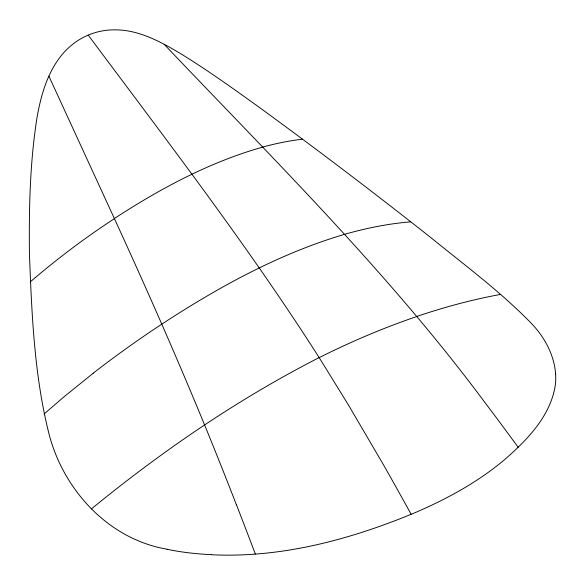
<?xml version="1.0" encoding="UTF-8"?>
<svg xmlns="http://www.w3.org/2000/svg" width="585" height="585" viewBox="0 0 585 585"><rect width="100%" height="100%" fill="white"/><g stroke="black" fill="none" stroke-linecap="round" stroke-linejoin="round"><path stroke-width="0.88" d="M44.094 413.961L64.672 396.25L93.315 373.171M30.34 281.846L35.21 277.656M91.311 508.987C161.965 451.174 237.802 399.197 319.161 357.589L348.207 404.608L382.897 463.81A605.782 108.876 62.3 0 1 411.131 514.332M236.369 504.745C199.054 407.942 157.636 312.785 114.36 218.512C160.37 188.589 209.43 162.147 262.482 147.164M211.565 554.755C281.392 558.141 350.371 539.531 414.385 512.965C446.399 499.261 477.404 482.428 504.197 459.993C527.151 440.037 550.894 415.928 555.399 384.484A82.821 69.381 -11.4 0 0 555.611 374.086M167.091 549.205C109.007 539.377 63.992 490.669 49.272 434.962C34.23 375.833 31.765 314.299 29.425 253.583C28.957 207.836 29.908 161.789 37.184 116.539C41.345 93.585 48.226 70.003 64.109 52.284A71.333 59.758 -11.4 0 1 71.216 45.506C82.704 35.802 97.49 30.223 112.525 29.886A67.026 56.153 -11.4 0 1 126.777 30.742C146.835 33.988 164.838 44.189 182.03 54.507C208.684 70.982 234.154 89.264 259.579 107.56C317.523 149.804 374.627 193.204 430.904 237.656C464.943 265.341 500.424 291.601 531.107 323.117A125.409 105.059 -11.4 0 1 543.268 338.452C550.068 349.143 554.755 361.376 555.618 374.086M164.136 44.285C275.264 161.131 390.575 274.943 486.727 404.922A740.8 175.646 56.6 0 1 518.178 447.328M88.211 35.085C167.178 141.109 248.011 246.044 319.161 357.589M48.891 76.16L114.36 218.512M211.58 554.617A242.344 203.017 -11.4 0 1 167.061 549.293M262.497 147.106A240.779 124.122 -34 0 1 302.518 139.186M35.254 277.685A410.794 211.441 -34 0 1 114.433 218.629M93.264 373.128A562.002 289.458 -34 0 1 161.789 324.141C218.724 286.979 279.125 253.656 344.623 234.314A302.964 156.283 -34 0 1 410.728 221.847M319.176 357.654A459.415 236.815 -34 0 1 416.674 316.573M236.377 504.592A580.049 54.515 70.1 0 1 255.331 554.032M416.688 316.492A456.446 235.309 -34 0 1 500.606 294.409"/></g></svg>
